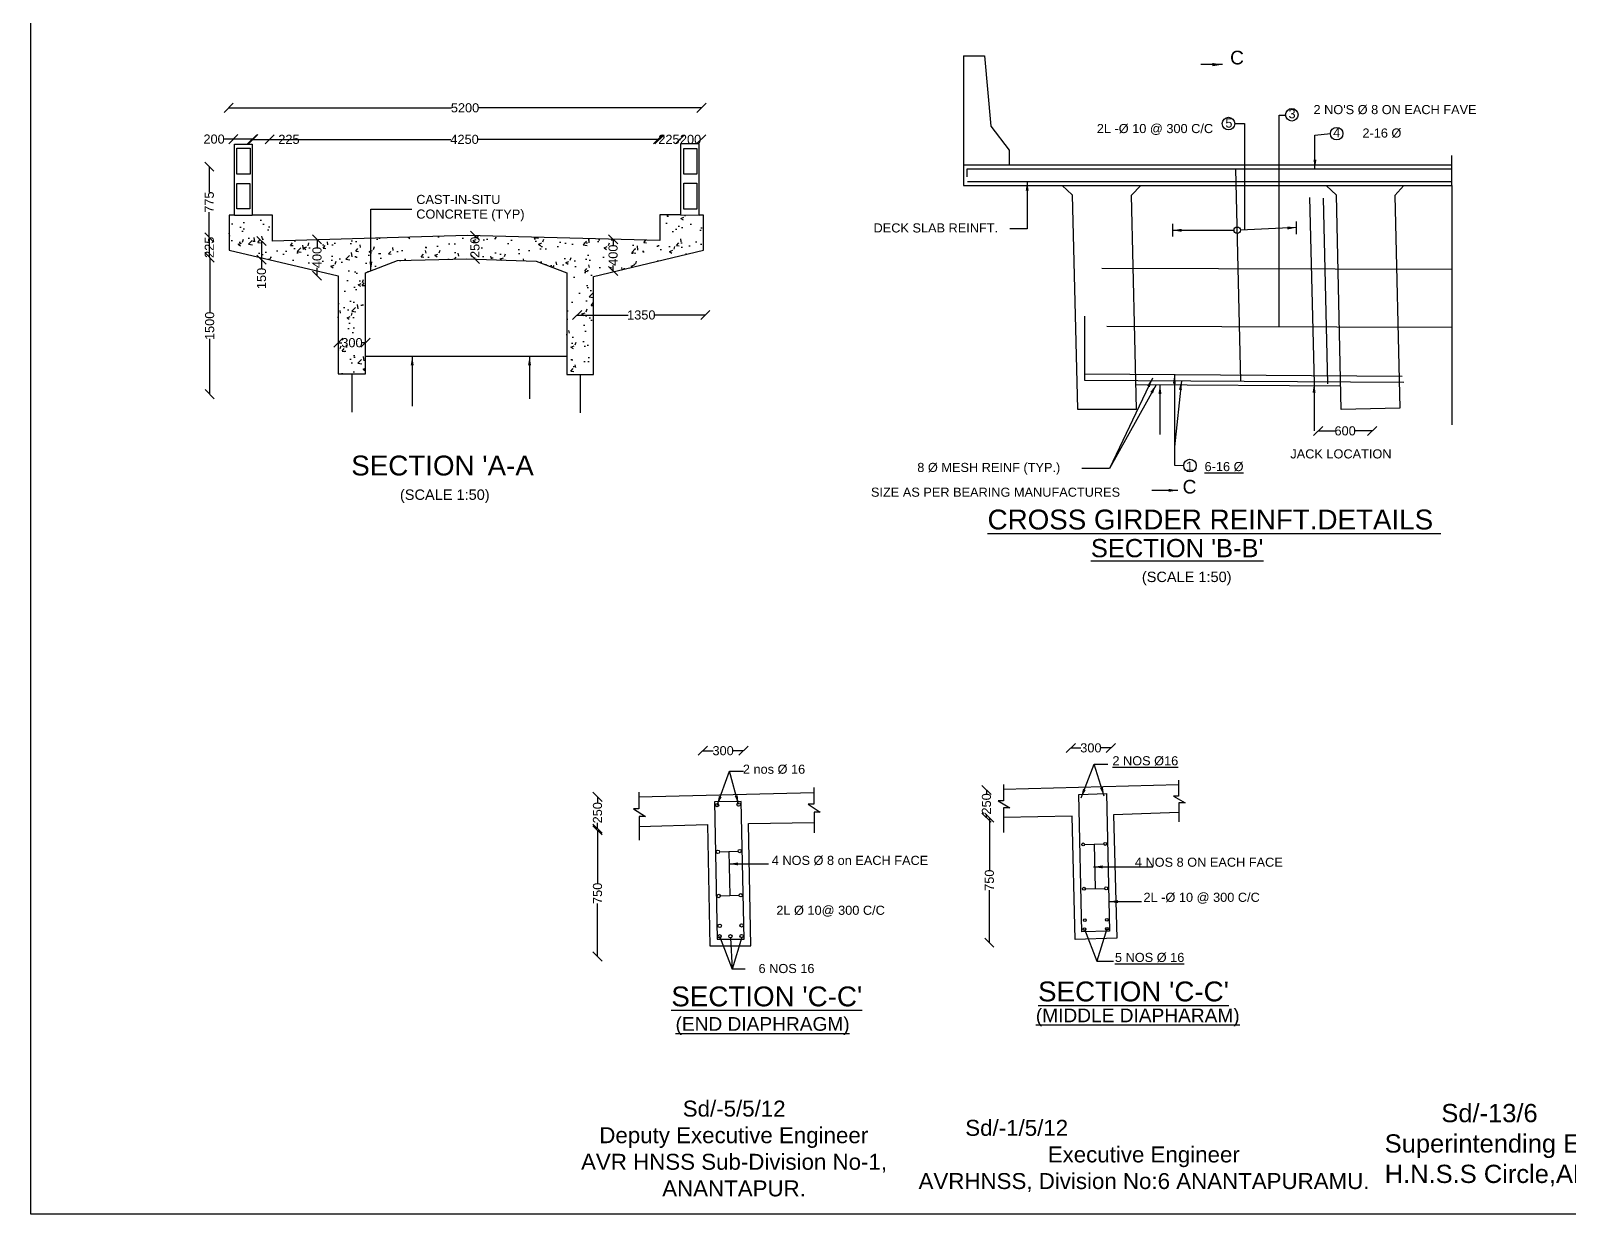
# Model space of a CAD drawing. Header units: millimetres. Extents: x -53448179 to 107255, y 2311 to 28685752.
# Drawn here: x -53448179 to -53431319, y 28664042 to 28677023 of the extents above; entities that cross this region are included whole.
import ezdxf

# ---------------------------------------------------------------- set-up
doc = ezdxf.new("R2010")
doc.units = ezdxf.units.MM
doc.header["$MEASUREMENT"] = 0
for name, color, linetype in [('DIMENSION', 7, 'Continuous'), ('DRAWING', 2, 'Continuous'), ('TEXT', 1, 'Continuous')]:
    doc.layers.add(name, color=color, linetype=linetype)
doc.styles.get("Standard").update_dxf_attribs({"font": 'arial.ttf', "height": 100})
doc.dimstyles.get("Standard").update_dxf_attribs({"dimtxt": 100, "dimasz": 100, "dimexe": 0.18, "dimexo": 0.0625, "dimgap": 0.09, "dimtad": 0, "dimdec": 0, "dimzin": 0, "dimdsep": 46, "dimtxsty": 'Standard', "dimblk": 'OBLIQUE', "dimcen": 0.09, "dimse1": 1, "dimse2": 1, "dimadec": 0, "dimazin": 0, "dimtfac": 1, "dimtdec": 0, "dimtofl": 0, "dimtmove": 0, "dimatfit": 3, "dimfxl": 1, "dimtolj": 1, "dimtzin": 0, "dimarcsym": 0})

# ---------------------------------------------------------------- blocks, each defined once
blk = doc.blocks.new('_Oblique')
at = {"color": 0, "linetype": 'ByBlock', "lineweight": -2}
blk.add_line((-0.5, -0.5), (0.5, 0.5), dxfattribs=at)
blk = doc.blocks.new('*D4')
at = {"layer": 'Defpoints', "color": 0, "transparency": 16777216}
for p in [(-53440824, 28676177), (-53440824, 28676170), (-53446010, 28676027)]:
    blk.add_point(p, dxfattribs=at)
at = {"layer": 'DRAWING', "color": 0, "lineweight": -2, "transparency": 16777216}
for p, q in [((-53446010, 28676177), (-53443566, 28676177)), ((-53440824, 28676177), (-53443268, 28676177))]:
    blk.add_line(p, q, dxfattribs=at)
at = {"layer": 'DRAWING', "color": 0, "lineweight": -2, "transparency": 16777216, "xscale": 100, "yscale": 100, "zscale": 100, "rotation": 180}
blk.add_blockref('_Oblique', (-53446010, 28676177), dxfattribs=at)
at = {"layer": 'DRAWING', "color": 0, "lineweight": -2, "transparency": 16777216, "xscale": 100, "yscale": 100, "zscale": 100}
blk.add_blockref('_Oblique', (-53440824, 28676177), dxfattribs=at)
at = {"layer": 'DRAWING', "color": 0, "transparency": 16777216, "insert": (-53443417, 28676177), "char_height": 100, "attachment_point": 5}
blk.add_mtext('\\A1;5200', dxfattribs=at)
blk = doc.blocks.new('*D22')
at = {"layer": 'Defpoints', "color": 0, "transparency": 16777216}
for p in [(-53445740, 28675834), (-53445958, 28675673), (-53445740, 28675673)]:
    blk.add_point(p, dxfattribs=at)
at = {"layer": 'DIMENSION', "color": 0, "lineweight": -2, "transparency": 16777216}
for p, q in [((-53445958, 28675834), (-53446058, 28675834)), ((-53445740, 28675834), (-53445958, 28675834))]:
    blk.add_line(p, q, dxfattribs=at)
at = {"layer": 'DIMENSION', "color": 0, "lineweight": -2, "transparency": 16777216, "xscale": 100, "yscale": 100, "zscale": 100, "rotation": 180}
blk.add_blockref('_Oblique', (-53445958, 28675834), dxfattribs=at)
at = {"layer": 'DIMENSION', "color": 0, "lineweight": -2, "transparency": 16777216, "xscale": 100, "yscale": 100, "zscale": 100}
blk.add_blockref('_Oblique', (-53445740, 28675834), dxfattribs=at)
at = {"layer": 'DIMENSION', "color": 0, "transparency": 16777216, "insert": (-53446169, 28675834), "char_height": 100, "attachment_point": 5}
blk.add_mtext('\\A1;200', dxfattribs=at)
blk = doc.blocks.new('*D23')
at = {"layer": 'Defpoints', "color": 0, "transparency": 16777216}
for p in [(-53445751, 28675830), (-53445559, 28675842), (-53445559, 28675831)]:
    blk.add_point(p, dxfattribs=at)
at = {"layer": 'DIMENSION', "color": 0, "lineweight": -2, "transparency": 16777216}
for p, q in [((-53445751, 28675831), (-53445559, 28675831)), ((-53445559, 28675831), (-53445459, 28675831))]:
    blk.add_line(p, q, dxfattribs=at)
at = {"layer": 'DIMENSION', "color": 0, "lineweight": -2, "transparency": 16777216, "xscale": 100, "yscale": 100, "zscale": 100, "rotation": 180}
blk.add_blockref('_Oblique', (-53445751, 28675831), dxfattribs=at)
at = {"layer": 'DIMENSION', "color": 0, "lineweight": -2, "transparency": 16777216, "xscale": 100, "yscale": 100, "zscale": 100}
blk.add_blockref('_Oblique', (-53445559, 28675831), dxfattribs=at)
at = {"layer": 'DIMENSION', "color": 0, "transparency": 16777216, "insert": (-53445348, 28675831), "char_height": 100, "attachment_point": 5}
blk.add_mtext('\\A1;225', dxfattribs=at)
blk = doc.blocks.new('*D24')
at = {"layer": 'Defpoints', "color": 0, "transparency": 16777216}
for p in [(-53445559, 28675831), (-53441284, 28675831), (-53441284, 28675831)]:
    blk.add_point(p, dxfattribs=at)
at = {"layer": 'DIMENSION', "color": 0, "lineweight": -2, "transparency": 16777216}
for p, q in [((-53445559, 28675831), (-53443573, 28675831)), ((-53441284, 28675831), (-53443271, 28675831))]:
    blk.add_line(p, q, dxfattribs=at)
at = {"layer": 'DIMENSION', "color": 0, "lineweight": -2, "transparency": 16777216, "xscale": 100, "yscale": 100, "zscale": 100, "rotation": 180}
blk.add_blockref('_Oblique', (-53445559, 28675831), dxfattribs=at)
at = {"layer": 'DIMENSION', "color": 0, "lineweight": -2, "transparency": 16777216, "xscale": 100, "yscale": 100, "zscale": 100}
blk.add_blockref('_Oblique', (-53441284, 28675831), dxfattribs=at)
at = {"layer": 'DIMENSION', "color": 0, "transparency": 16777216, "insert": (-53443422, 28675831), "char_height": 100, "attachment_point": 5}
blk.add_mtext('\\A1;4250', dxfattribs=at)
blk = doc.blocks.new('*D25')
at = {"layer": 'Defpoints', "color": 0, "transparency": 16777216}
for p in [(-53441302, 28675831), (-53441060, 28675831), (-53441060, 28675831)]:
    blk.add_point(p, dxfattribs=at)
at = {"layer": 'DIMENSION', "color": 0, "lineweight": -2, "transparency": 16777216}
for p, q in [((-53441302, 28675831), (-53441293, 28675831)), ((-53441060, 28675831), (-53441069, 28675831))]:
    blk.add_line(p, q, dxfattribs=at)
at = {"layer": 'DIMENSION', "color": 0, "lineweight": -2, "transparency": 16777216, "xscale": 100, "yscale": 100, "zscale": 100, "rotation": 180}
blk.add_blockref('_Oblique', (-53441302, 28675831), dxfattribs=at)
at = {"layer": 'DIMENSION', "color": 0, "lineweight": -2, "transparency": 16777216, "xscale": 100, "yscale": 100, "zscale": 100}
blk.add_blockref('_Oblique', (-53441060, 28675831), dxfattribs=at)
at = {"layer": 'DIMENSION', "color": 0, "transparency": 16777216, "insert": (-53441181, 28675831), "char_height": 100, "attachment_point": 5}
blk.add_mtext('\\A1;225', dxfattribs=at)
blk = doc.blocks.new('*D26')
at = {"layer": 'Defpoints', "color": 0, "transparency": 16777216}
for p in [(-53441060, 28675831), (-53440827, 28675831), (-53440827, 28675831)]:
    blk.add_point(p, dxfattribs=at)
at = {"layer": 'DIMENSION', "color": 0, "lineweight": -2, "transparency": 16777216}
for p, q in [((-53441060, 28675831), (-53441055, 28675831)), ((-53440827, 28675831), (-53440832, 28675831))]:
    blk.add_line(p, q, dxfattribs=at)
at = {"layer": 'DIMENSION', "color": 0, "lineweight": -2, "transparency": 16777216, "xscale": 100, "yscale": 100, "zscale": 100, "rotation": 180}
blk.add_blockref('_Oblique', (-53441060, 28675831), dxfattribs=at)
at = {"layer": 'DIMENSION', "color": 0, "lineweight": -2, "transparency": 16777216, "xscale": 100, "yscale": 100, "zscale": 100}
blk.add_blockref('_Oblique', (-53440827, 28675831), dxfattribs=at)
at = {"layer": 'DIMENSION', "color": 0, "transparency": 16777216, "insert": (-53440944, 28675831), "char_height": 100, "attachment_point": 5}
blk.add_mtext('\\A1;200', dxfattribs=at)
blk = doc.blocks.new('*D27')
at = {"layer": 'Defpoints', "color": 0, "transparency": 16777216}
for p in [(-53446235, 28675531), (-53446235, 28674755), (-53446221, 28674755)]:
    blk.add_point(p, dxfattribs=at)
at = {"layer": 'DIMENSION', "color": 0, "lineweight": -2, "transparency": 16777216}
for p, q in [((-53446221, 28675531), (-53446221, 28675254)), ((-53446221, 28674755), (-53446221, 28675033))]:
    blk.add_line(p, q, dxfattribs=at)
at = {"layer": 'DIMENSION', "color": 0, "lineweight": -2, "transparency": 16777216, "xscale": 100, "yscale": 100, "zscale": 100}
for p, rotation in [((-53446221, 28675531), 90), ((-53446221, 28674755), 270)]:
    blk.add_blockref('_Oblique', p, dxfattribs=dict(at, rotation=rotation))
at = {"layer": 'DIMENSION', "color": 0, "transparency": 16777216, "insert": (-53446221, 28675143), "char_height": 100, "attachment_point": 5, "rotation": 90}
blk.add_mtext('\\A1;775', dxfattribs=at)
blk = doc.blocks.new('*D28')
at = {"layer": 'Defpoints', "color": 0, "transparency": 16777216}
for p in [(-53446221, 28674755), (-53446221, 28674540), (-53446221, 28674540)]:
    blk.add_point(p, dxfattribs=at)
at = {"layer": 'DIMENSION', "color": 0, "lineweight": -2, "transparency": 16777216}
blk.add_line((-53446221, 28674755), (-53446221, 28674540), dxfattribs=at)
at = {"layer": 'DIMENSION', "color": 0, "lineweight": -2, "transparency": 16777216, "xscale": 100, "yscale": 100, "zscale": 100}
for p, rotation in [((-53446221, 28674755), 90), ((-53446221, 28674540), 270)]:
    blk.add_blockref('_Oblique', p, dxfattribs=dict(at, rotation=rotation))
at = {"layer": 'DIMENSION', "color": 0, "transparency": 16777216, "insert": (-53446221, 28674648), "char_height": 100, "attachment_point": 5, "rotation": 90}
blk.add_mtext('\\A1;225', dxfattribs=at)
blk = doc.blocks.new('*D29')
at = {"layer": 'Defpoints', "color": 0, "transparency": 16777216}
for p in [(-53446221, 28674536), (-53446221, 28673037), (-53446217, 28673037)]:
    blk.add_point(p, dxfattribs=at)
at = {"layer": 'DIMENSION', "color": 0, "lineweight": -2, "transparency": 16777216}
for p, q in [((-53446217, 28674536), (-53446217, 28673931)), ((-53446217, 28673037), (-53446217, 28673642))]:
    blk.add_line(p, q, dxfattribs=at)
at = {"layer": 'DIMENSION', "color": 0, "lineweight": -2, "transparency": 16777216, "xscale": 100, "yscale": 100, "zscale": 100}
for p, rotation in [((-53446217, 28674536), 90), ((-53446217, 28673037), 270)]:
    blk.add_blockref('_Oblique', p, dxfattribs=dict(at, rotation=rotation))
at = {"layer": 'DIMENSION', "color": 0, "transparency": 16777216, "insert": (-53446217, 28673786), "char_height": 100, "attachment_point": 5, "rotation": 90}
blk.add_mtext('\\A1;1500', dxfattribs=at)
blk = doc.blocks.new('*D30')
at = {"layer": 'Defpoints', "color": 0, "transparency": 16777216}
for p in [(-53445529, 28674716), (-53445649, 28674512), (-53445555, 28674512)]:
    blk.add_point(p, dxfattribs=at)
at = {"layer": 'DIMENSION', "color": 0, "lineweight": -2, "transparency": 16777216}
for p, q in [((-53445649, 28674716), (-53445649, 28674512)), ((-53445649, 28674512), (-53445649, 28674412))]:
    blk.add_line(p, q, dxfattribs=at)
at = {"layer": 'DIMENSION', "color": 0, "lineweight": -2, "transparency": 16777216, "xscale": 100, "yscale": 100, "zscale": 100}
for p, rotation in [((-53445649, 28674716), 90), ((-53445649, 28674512), 270)]:
    blk.add_blockref('_Oblique', p, dxfattribs=dict(at, rotation=rotation))
at = {"layer": 'DIMENSION', "color": 0, "transparency": 16777216, "insert": (-53445649, 28674306), "char_height": 100, "attachment_point": 5, "rotation": 90}
blk.add_mtext('\\A1;150', dxfattribs=at)
blk = doc.blocks.new('*D31')
at = {"layer": 'Defpoints', "color": 0, "transparency": 16777216}
for p in [(-53444847, 28674735), (-53445040, 28674336), (-53444807, 28674336)]:
    blk.add_point(p, dxfattribs=at)
at = {"layer": 'DIMENSION', "color": 0, "lineweight": -2, "transparency": 16777216}
for p, q in [((-53445040, 28674735), (-53445040, 28674648)), ((-53445040, 28674336), (-53445040, 28674423))]:
    blk.add_line(p, q, dxfattribs=at)
at = {"layer": 'DIMENSION', "color": 0, "lineweight": -2, "transparency": 16777216, "xscale": 100, "yscale": 100, "zscale": 100}
for p, rotation in [((-53445040, 28674735), 90), ((-53445040, 28674336), 270)]:
    blk.add_blockref('_Oblique', p, dxfattribs=dict(at, rotation=rotation))
at = {"layer": 'DIMENSION', "color": 0, "transparency": 16777216, "insert": (-53445040, 28674536), "char_height": 100, "attachment_point": 5, "rotation": 90}
blk.add_mtext('\\A1;400', dxfattribs=at)
blk = doc.blocks.new('*D32')
at = {"layer": 'Defpoints', "color": 0, "transparency": 16777216}
for p in [(-53444807, 28673637), (-53444508, 28673637), (-53444508, 28673601)]:
    blk.add_point(p, dxfattribs=at)
at = {"layer": 'DIMENSION', "color": 0, "lineweight": -2, "transparency": 16777216}
for p, q in [((-53444807, 28673601), (-53444768, 28673601)), ((-53444508, 28673601), (-53444547, 28673601))]:
    blk.add_line(p, q, dxfattribs=at)
at = {"layer": 'DIMENSION', "color": 0, "lineweight": -2, "transparency": 16777216, "xscale": 100, "yscale": 100, "zscale": 100, "rotation": 180}
blk.add_blockref('_Oblique', (-53444807, 28673601), dxfattribs=at)
at = {"layer": 'DIMENSION', "color": 0, "lineweight": -2, "transparency": 16777216, "xscale": 100, "yscale": 100, "zscale": 100}
blk.add_blockref('_Oblique', (-53444508, 28673601), dxfattribs=at)
at = {"layer": 'DIMENSION', "color": 0, "transparency": 16777216, "insert": (-53444657, 28673601), "char_height": 100, "attachment_point": 5}
blk.add_mtext('\\A1;300', dxfattribs=at)
blk = doc.blocks.new('*D33')
at = {"layer": 'Defpoints', "color": 0, "transparency": 16777216}
for p in [(-53443357, 28674775), (-53443365, 28674519), (-53443308, 28674519)]:
    blk.add_point(p, dxfattribs=at)
at = {"layer": 'DIMENSION', "color": 0, "lineweight": -2, "transparency": 16777216}
for p, q in [((-53443308, 28674775), (-53443308, 28674758)), ((-53443308, 28674519), (-53443308, 28674536))]:
    blk.add_line(p, q, dxfattribs=at)
at = {"layer": 'DIMENSION', "color": 0, "lineweight": -2, "transparency": 16777216, "xscale": 100, "yscale": 100, "zscale": 100}
for p, rotation in [((-53443308, 28674775), 90), ((-53443308, 28674519), 270)]:
    blk.add_blockref('_Oblique', p, dxfattribs=dict(at, rotation=rotation))
at = {"layer": 'DIMENSION', "color": 0, "transparency": 16777216, "insert": (-53443308, 28674647), "char_height": 100, "attachment_point": 5, "rotation": 90}
blk.add_mtext('\\A1;250', dxfattribs=at)
blk = doc.blocks.new('*D34')
at = {"layer": 'Defpoints', "color": 0, "transparency": 16777216}
for p in [(-53441793, 28674734), (-53441793, 28674734), (-53441762, 28674388)]:
    blk.add_point(p, dxfattribs=at)
at = {"layer": 'DIMENSION', "color": 0, "lineweight": -2, "transparency": 16777216}
for p, q in [((-53441793, 28674734), (-53441793, 28674673)), ((-53441793, 28674388), (-53441793, 28674448))]:
    blk.add_line(p, q, dxfattribs=at)
at = {"layer": 'DIMENSION', "color": 0, "lineweight": -2, "transparency": 16777216, "xscale": 100, "yscale": 100, "zscale": 100}
for p, rotation in [((-53441793, 28674734), 90), ((-53441793, 28674388), 270)]:
    blk.add_blockref('_Oblique', p, dxfattribs=dict(at, rotation=rotation))
at = {"layer": 'DIMENSION', "color": 0, "transparency": 16777216, "insert": (-53441793, 28674561), "char_height": 100, "attachment_point": 5, "rotation": 90}
blk.add_mtext('\\A1;400', dxfattribs=at)
blk = doc.blocks.new('*D35')
at = {"layer": 'Defpoints', "color": 0, "transparency": 16777216}
for p in [(-53442187, 28673902), (-53440781, 28673905), (-53440781, 28673902)]:
    blk.add_point(p, dxfattribs=at)
at = {"layer": 'DIMENSION', "color": 0, "lineweight": -2, "transparency": 16777216}
for p, q in [((-53442187, 28673905), (-53441629, 28673905)), ((-53440781, 28673905), (-53441340, 28673905))]:
    blk.add_line(p, q, dxfattribs=at)
at = {"layer": 'DIMENSION', "color": 0, "lineweight": -2, "transparency": 16777216, "xscale": 100, "yscale": 100, "zscale": 100, "rotation": 180}
blk.add_blockref('_Oblique', (-53442187, 28673905), dxfattribs=at)
at = {"layer": 'DIMENSION', "color": 0, "lineweight": -2, "transparency": 16777216, "xscale": 100, "yscale": 100, "zscale": 100}
blk.add_blockref('_Oblique', (-53440781, 28673905), dxfattribs=at)
at = {"layer": 'DIMENSION', "color": 0, "transparency": 16777216, "insert": (-53441484, 28673905), "char_height": 100, "attachment_point": 5}
blk.add_mtext('\\A1;1350', dxfattribs=at)
blk = doc.blocks.new('*D36')
at = {"layer": 'Defpoints', "color": 0, "transparency": 16777216}
for p in [(-53434062, 28672540), (-53433470, 28672634), (-53433470, 28672540)]:
    blk.add_point(p, dxfattribs=at)
at = {"layer": 'DIMENSION', "color": 0, "lineweight": -2, "transparency": 16777216}
for p, q in [((-53434062, 28672634), (-53433876, 28672634)), ((-53433470, 28672634), (-53433655, 28672634))]:
    blk.add_line(p, q, dxfattribs=at)
at = {"layer": 'DIMENSION', "color": 0, "lineweight": -2, "transparency": 16777216, "xscale": 100, "yscale": 100, "zscale": 100, "rotation": 180}
blk.add_blockref('_Oblique', (-53434062, 28672634), dxfattribs=at)
at = {"layer": 'DIMENSION', "color": 0, "lineweight": -2, "transparency": 16777216, "xscale": 100, "yscale": 100, "zscale": 100}
blk.add_blockref('_Oblique', (-53433470, 28672634), dxfattribs=at)
at = {"layer": 'DIMENSION', "color": 0, "transparency": 16777216, "insert": (-53433766, 28672634), "char_height": 100, "attachment_point": 5}
blk.add_mtext('\\A1;600', dxfattribs=at)
blk = doc.blocks.new('*D38')
at = {"layer": 'Defpoints', "color": 0, "transparency": 16777216}
for p in [(-53440809, 28669069), (-53440364, 28669126), (-53440364, 28669069)]:
    blk.add_point(p, dxfattribs=at)
at = {"layer": 'DIMENSION', "color": 0, "lineweight": -2, "transparency": 16777216}
for p, q in [((-53440809, 28669126), (-53440697, 28669126)), ((-53440364, 28669126), (-53440476, 28669126))]:
    blk.add_line(p, q, dxfattribs=at)
at = {"layer": 'DIMENSION', "color": 0, "lineweight": -2, "transparency": 16777216, "xscale": 100, "yscale": 100, "zscale": 100, "rotation": 180}
blk.add_blockref('_Oblique', (-53440809, 28669126), dxfattribs=at)
at = {"layer": 'DIMENSION', "color": 0, "lineweight": -2, "transparency": 16777216, "xscale": 100, "yscale": 100, "zscale": 100}
blk.add_blockref('_Oblique', (-53440364, 28669126), dxfattribs=at)
at = {"layer": 'DIMENSION', "color": 0, "transparency": 16777216, "insert": (-53440587, 28669126), "char_height": 100, "attachment_point": 5}
blk.add_mtext('\\A1;300', dxfattribs=at)
blk = doc.blocks.new('*D39')
at = {"layer": 'Defpoints', "color": 0, "transparency": 16777216}
for p in [(-53441964, 28668620), (-53441964, 28668272), (-53441964, 28668272)]:
    blk.add_point(p, dxfattribs=at)
at = {"layer": 'DIMENSION', "color": 0, "lineweight": -2, "transparency": 16777216}
for p, q in [((-53441964, 28668620), (-53441964, 28668557)), ((-53441964, 28668272), (-53441964, 28668335))]:
    blk.add_line(p, q, dxfattribs=at)
at = {"layer": 'DIMENSION', "color": 0, "lineweight": -2, "transparency": 16777216, "xscale": 100, "yscale": 100, "zscale": 100}
for p, rotation in [((-53441964, 28668620), 90), ((-53441964, 28668272), 270)]:
    blk.add_blockref('_Oblique', p, dxfattribs=dict(at, rotation=rotation))
at = {"layer": 'DIMENSION', "color": 0, "transparency": 16777216, "insert": (-53441964, 28668446), "char_height": 100, "attachment_point": 5, "rotation": 90}
blk.add_mtext('\\A1;250', dxfattribs=at)
blk = doc.blocks.new('*D40')
at = {"layer": 'Defpoints', "color": 0, "transparency": 16777216}
for p in [(-53441964, 28668253), (-53441964, 28666870), (-53441964, 28666870)]:
    blk.add_point(p, dxfattribs=at)
at = {"layer": 'DIMENSION', "color": 0, "lineweight": -2, "transparency": 16777216}
for p, q in [((-53441964, 28668253), (-53441964, 28667672)), ((-53441964, 28666870), (-53441964, 28667452))]:
    blk.add_line(p, q, dxfattribs=at)
at = {"layer": 'DIMENSION', "color": 0, "lineweight": -2, "transparency": 16777216, "xscale": 100, "yscale": 100, "zscale": 100}
for p, rotation in [((-53441964, 28668253), 90), ((-53441964, 28666870), 270)]:
    blk.add_blockref('_Oblique', p, dxfattribs=dict(at, rotation=rotation))
at = {"layer": 'DIMENSION', "color": 0, "transparency": 16777216, "insert": (-53441964, 28667562), "char_height": 100, "attachment_point": 5, "rotation": 90}
blk.add_mtext('\\A1;750', dxfattribs=at)
blk = doc.blocks.new('*D41')
at = {"layer": 'Defpoints', "color": 0, "transparency": 16777216}
for p in [(-53436335, 28669157), (-53436774, 28669138), (-53436335, 28669138)]:
    blk.add_point(p, dxfattribs=at)
at = {"layer": 'DIMENSION', "color": 0, "lineweight": -2, "transparency": 16777216}
for p, q in [((-53436774, 28669157), (-53436665, 28669157)), ((-53436335, 28669157), (-53436444, 28669157))]:
    blk.add_line(p, q, dxfattribs=at)
at = {"layer": 'DIMENSION', "color": 0, "lineweight": -2, "transparency": 16777216, "xscale": 100, "yscale": 100, "zscale": 100, "rotation": 180}
blk.add_blockref('_Oblique', (-53436774, 28669157), dxfattribs=at)
at = {"layer": 'DIMENSION', "color": 0, "lineweight": -2, "transparency": 16777216, "xscale": 100, "yscale": 100, "zscale": 100}
blk.add_blockref('_Oblique', (-53436335, 28669157), dxfattribs=at)
at = {"layer": 'DIMENSION', "color": 0, "transparency": 16777216, "insert": (-53436554, 28669157), "char_height": 100, "attachment_point": 5}
blk.add_mtext('\\A1;300', dxfattribs=at)
blk = doc.blocks.new('*D42')
at = {"layer": 'Defpoints', "color": 0, "transparency": 16777216}
for p in [(-53437715, 28668695), (-53437715, 28668391), (-53437699, 28668391)]:
    blk.add_point(p, dxfattribs=at)
at = {"layer": 'DIMENSION', "color": 0, "lineweight": -2, "transparency": 16777216}
for p, q in [((-53437699, 28668695), (-53437699, 28668654)), ((-53437699, 28668391), (-53437699, 28668432))]:
    blk.add_line(p, q, dxfattribs=at)
at = {"layer": 'DIMENSION', "color": 0, "lineweight": -2, "transparency": 16777216, "xscale": 100, "yscale": 100, "zscale": 100}
for p, rotation in [((-53437699, 28668695), 90), ((-53437699, 28668391), 270)]:
    blk.add_blockref('_Oblique', p, dxfattribs=dict(at, rotation=rotation))
at = {"layer": 'DIMENSION', "color": 0, "transparency": 16777216, "insert": (-53437699, 28668543), "char_height": 100, "attachment_point": 5, "rotation": 90}
blk.add_mtext('\\A1;250', dxfattribs=at)
blk = doc.blocks.new('*D43')
at = {"layer": 'Defpoints', "color": 0, "transparency": 16777216}
for p in [(-53437846, 28668391), (-53437846, 28667022), (-53437667, 28667022)]:
    blk.add_point(p, dxfattribs=at)
at = {"layer": 'DIMENSION', "color": 0, "lineweight": -2, "transparency": 16777216}
for p, q in [((-53437667, 28668391), (-53437667, 28667816)), ((-53437667, 28667022), (-53437667, 28667597))]:
    blk.add_line(p, q, dxfattribs=at)
at = {"layer": 'DIMENSION', "color": 0, "lineweight": -2, "transparency": 16777216, "xscale": 100, "yscale": 100, "zscale": 100}
for p, rotation in [((-53437667, 28668391), 90), ((-53437667, 28667022), 270)]:
    blk.add_blockref('_Oblique', p, dxfattribs=dict(at, rotation=rotation))
at = {"layer": 'DIMENSION', "color": 0, "transparency": 16777216, "insert": (-53437667, 28667706), "char_height": 100, "attachment_point": 5, "rotation": 90}
blk.add_mtext('\\A1;750', dxfattribs=at)

msp = doc.modelspace()

# ---------------------------------------------------------------- hatches: boundary and pattern name
at = {"layer": 'DRAWING'}
h = msp.add_hatch(dxfattribs=at)
h.set_pattern_fill('AR-CONC', color=0, scale=50, style=0)
h.set_pattern_definition([(50, (0, 0), (358.6300913, -31.3760675), [37.5, -412.5]), (355, (0, 0), (-69.3756668, 376.0960669), [30, -330]), (100.4514, (29.9, -2.6), (289.2546909, 344.719771), [31.870095, -350.571056]), (46.1842, (0, 100), (533.6205243, -82.7595072), [56.25, -618.75]), (96.6356, (44.47, 93.1), (467.3313528, 487.0589355), [47.805144, -525.8565]), (351.1842, (0, 100), (467.3309726, 487.0593005), [45, -495]), (21, (50, 75), (298.453526, -201.3094453), [37.5, -412.5]), (326, (50, 75), (121.657666, 362.5750225), [30, -330]), (71.4514, (74.87, 58.22), (420.1113143, 161.2652484), [31.870095, -350.571056]), (37.5, (0, 0), (6.07992766, 166.44692692), [0, -326, 0, -335, 0, -331.25]), (7.5, (0, 0), (131.5347687, 197.20585594), [0, -191, 0, -318.5, 0, -126.25]), (327.5, (-111.5, 0), (266.9112181, -11.27743587), [0, -125, 0, -390, 0, -517.5]), (317.5, (-161.5, 0), (291.5930847, 50.0524912), [0, -162.5, 0, -259, 0, -367.5])])
h.paths.add_polyline_path([(-53440800.2, 28675001.8), (-53440850.9, 28675001.8), (-53441054.2, 28675002.5), (-53441281.3, 28675002.5), (-53441281.3, 28674720.8), (-53443394.9, 28674775.9), (-53445528.5, 28674715.7), (-53445528.5, 28675001.2), (-53445749.7, 28675001.2), (-53445945.1, 28675001.2), (-53446004.4, 28675001.2), (-53446004.4, 28674617.3), (-53444806.9, 28674336.5), (-53444806.9, 28673258.7), (-53444508.1, 28673258.7), (-53444508.1, 28674369.1), (-53444158, 28674503.5), (-53443401.7, 28674520.4), (-53442638, 28674496), (-53442301.4, 28674368.4), (-53442301.4, 28673252.5), (-53442009.7, 28673252.5), (-53442009.7, 28674328.5), (-53440800.2, 28674616.4)])

# ---------------------------------------------------------------- linework, layer by layer
at = {"layer": 'DIMENSION', "color": 0}
msp.add_lwpolyline([(-53419078.7, 28664042.4), (-53448179.3, 28664042.4), (-53448179.3, 28685752.2), (-53419078.7, 28685752.2)], close=True, dxfattribs=at)
for points in [[(-53434488.7, 28673772.9), (-53434488.7, 28676095.7), (-53434418.8, 28676098.4)], [(-53434976.2, 28676004.5), (-53434868.5, 28676004.5), (-53434869, 28674838.5)], [(-53435657.1, 28674764.5), (-53435657.1, 28674903.5)], [(-53434300.8, 28674793.1), (-53434300.8, 28674932.2)], [(-53436623.2, 28667168.4), (-53436487.1, 28666818)], [(-53436377.9, 28667172.4), (-53436487.1, 28666818)], [(-53440625.6, 28667091), (-53440488.1, 28666732.1)], [(-53440506.4, 28667073.1), (-53440488.1, 28666732.1)], [(-53440380.5, 28667082.9), (-53440488.1, 28666732.1)], [(-53436487.1, 28666818), (-53436306.9, 28666818)], [(-53440343.3, 28666732.1), (-53440488.1, 28666732.1)]]:
    msp.add_lwpolyline(points, dxfattribs=at)
at = {"layer": 'DIMENSION'}
for points in [[(-53444657.5, 28673258.7), (-53444657.5, 28672839.8)], [(-53442155.6, 28673252.5), (-53442155.6, 28672833.6)]]:
    msp.add_lwpolyline(points, dxfattribs=at)
at = {"layer": 'DIMENSION', "color": 0}
msp.add_circle((-53434949.3, 28674834.9), 35.3, dxfattribs=at)
at = {"layer": 'DRAWING', "color": 0}
for points in [[(-53437949.5, 28676748.9), (-53437949.5, 28675326), (-53436869.2, 28675326), (-53436005.6, 28675326), (-53432597.7, 28675326), (-53432597.7, 28675655.1)], [(-53437949.5, 28676748.9), (-53437720.3, 28676748.9), (-53437650.9, 28675976.6), (-53437451.3, 28675714.4), (-53437451.3, 28675551.1)], [(-53445945.1, 28675001.2), (-53446004.4, 28675001.2), (-53446004.4, 28674617.3), (-53444806.9, 28674336.5), (-53444806.9, 28673258.7), (-53444508.1, 28673258.7), (-53444508.1, 28674369.1), (-53444158, 28674503.5), (-53443401.7, 28674520.4), (-53442638, 28674496), (-53442301.4, 28674368.4), (-53442301.4, 28673252.5), (-53442009.7, 28673252.5), (-53442009.7, 28674328.5), (-53440800.2, 28674616.4), (-53440800.2, 28675001.8), (-53440850.9, 28675001.8), (-53440850.9, 28675781.9), (-53441054.2, 28675781.9), (-53441054.2, 28675002.5), (-53441281.3, 28675002.5), (-53441281.3, 28674720.8), (-53443394.9, 28674775.9), (-53445528.5, 28674715.7), (-53445528.5, 28675001.2), (-53445749.7, 28675001.2)], [(-53445945.1, 28675001.2), (-53445945.1, 28675780.2), (-53445749.7, 28675780.2), (-53445749.7, 28675001.2)], [(-53437949.5, 28675551.1), (-53432597.7, 28675551.1)], [(-53437911.7, 28675420.3), (-53437911.7, 28675510), (-53432597.7, 28675510)], [(-53434909, 28673179.4), (-53434965.7, 28675510)], [(-53432597.7, 28675367), (-53437907.7, 28675367)], [(-53436869.2, 28675326), (-53436759.3, 28675222.8), (-53436702.6, 28672873), (-53436053.9, 28672873), (-53436108.5, 28675220.5), (-53436005.6, 28675326)], [(-53433121.5, 28675326), (-53433222.3, 28675214.4), (-53433166.2, 28672882.2), (-53433810.2, 28672868.8), (-53433860.7, 28675218.9), (-53433974.2, 28675326)], [(-53432597.7, 28675326), (-53432597.7, 28672700.3)], [(-53434156.1, 28675195.5), (-53434106.2, 28673154.9)], [(-53434006.5, 28675185.8), (-53433959.7, 28673149.1)], [(-53445945.1, 28675001.2), (-53445749.7, 28675001.2)], [(-53441054.2, 28675002.5), (-53440850.9, 28675001.8)], [(-53436433.8, 28674419.7), (-53432597.7, 28674407.7)], [(-53436625.6, 28673893.4), (-53436625.6, 28673189.5), (-53433121.9, 28673168.9)], [(-53432597.7, 28673767.5), (-53436379.8, 28673778.2)], [(-53444508.1, 28673453.2), (-53442301.4, 28673453.2)], [(-53436625.6, 28673258.9), (-53433141.9, 28673235.4)], [(-53436060.2, 28673141.7), (-53433812.6, 28673126.6)], [(-53441512.5, 28668673.4), (-53441512.5, 28668488.7), (-53441568.3, 28668488.7), (-53441439.4, 28668405.9), (-53441509.1, 28668405.9), (-53441509.1, 28668144.4)], [(-53441512.5, 28668620.2), (-53439590.6, 28668669.6)], [(-53439590.6, 28668723.5), (-53439590.6, 28668538.8), (-53439654.5, 28668538.8), (-53439521, 28668452.2), (-53439589.2, 28668452.2), (-53439589.2, 28668224.2)], [(-53437514, 28668755), (-53437514, 28668577.3), (-53437571, 28668577.3), (-53437444.6, 28668499.2), (-53437510.8, 28668499.2), (-53437510.8, 28668228.2)], [(-53437514, 28668705.7), (-53435592.1, 28668756.6)], [(-53436684.9, 28668646.2), (-53436383.2, 28668655.6), (-53436350.8, 28667148.2), (-53436651.7, 28667141.3), (-53436684.9, 28668646.2)], [(-53435592.1, 28668803.9), (-53435592.1, 28668629.4), (-53435648.6, 28668629.4), (-53435521.9, 28668554.4), (-53435591.1, 28668554.4), (-53435591.1, 28668346.2)], [(-53440653.7, 28667060.9), (-53440356.9, 28667060.9), (-53440387.4, 28668568.6), (-53440680.9, 28668566.3), (-53440653.7, 28667060.9)], [(-53441509.1, 28668294.1), (-53440757.4, 28668317.2), (-53440730.8, 28666985.2), (-53440281.3, 28666985.2), (-53440307.1, 28668328.3), (-53439589.2, 28668338.2)], [(-53435591.1, 28668450.3), (-53436304.4, 28668423.6), (-53436269.1, 28667071.4), (-53436727, 28667057.1), (-53436758.1, 28668409.2), (-53437510.8, 28668393.4)], [(-53440624.9, 28668018.4), (-53440423.3, 28668025.5)], [(-53440524.1, 28668021.9), (-53440514.1, 28667536.8)], [(-53436623.3, 28668099.3), (-53436411.4, 28668103.7)], [(-53436517.4, 28668101.5), (-53436507.7, 28667614.6)], [(-53440616.5, 28667533), (-53440411.8, 28667540.6)], [(-53436614.8, 28667612.5), (-53436401.1, 28667616.7)]]:
    msp.add_lwpolyline(points, dxfattribs=at)
for points in [[(-53445919.2, 28675733.9), (-53445774.3, 28675733.9), (-53445774.3, 28675451.1), (-53445919.2, 28675451.1)], [(-53441019.3, 28675732.6), (-53440875.9, 28675732.6), (-53440875.9, 28675450.1), (-53441019.3, 28675450.1)], [(-53445919.2, 28675348.8), (-53445777.6, 28675348.8), (-53445777.6, 28675069.3), (-53445919.2, 28675069.3)], [(-53441019.3, 28675349.3), (-53440876.6, 28675349.3), (-53440876.6, 28675067.7), (-53441019.3, 28675067.7)]]:
    msp.add_lwpolyline(points, close=True, dxfattribs=at)
for centre, radius in [((-53440652.7, 28668529.7), 18.5), ((-53440416.8, 28668536.6), 18.5), ((-53440643.3, 28668017.4), 18.5), ((-53440404.8, 28668026.1), 18.5), ((-53436638.9, 28668099.3), 15.6), ((-53436395.8, 28668104.1), 15.6), ((-53436385.5, 28667617), 15.6), ((-53440635, 28667533), 18.5), ((-53440393.3, 28667541.2), 18.5), ((-53436630.4, 28667612.5), 15.6), ((-53440624.5, 28667205.6), 18.5), ((-53440385, 28667210.2), 18.5), ((-53436623.2, 28667168.4), 15.6), ((-53436620.3, 28667267.6), 15.6), ((-53436379.5, 28667271), 15.6), ((-53436377.9, 28667172.4), 15.6), ((-53440625.6, 28667091), 18.5), ((-53440507.4, 28667091.6), 18.5), ((-53440385, 28667093.1), 18.5)]:
    msp.add_circle(centre, radius, dxfattribs=at)
at = {"layer": 'TEXT', "color": 0}
for centre in [(-53435045, 28676004.5), (-53434350.1, 28676101.1), (-53433858.5, 28675894.6), (-53435467.5, 28672253.8)]:
    msp.add_circle(centre, 68.8, dxfattribs=at)

# ---------------------------------------------------------------- texts
at = {"layer": 'DIMENSION', "color": 0}
for p in [(-53435027.4, 28676653.4), (-53435548.2, 28671947.1)]:
    msp.add_text('C', height=150, dxfattribs=at).set_placement(p)
at = {"layer": 'DRAWING', "color": 0}
msp.add_text('DECK SLAB REINFT.', height=100, dxfattribs=at).set_placement((-53438937.2, 28674810.2))
at = {"layer": 'TEXT', "color": 0}
for s, height, p in [('5', 100, (-53435079.7, 28675960.7)), ('3', 100, (-53434387.1, 28676062.1)), ("2 NO'S Ø 8 ON EACH FAVE ", 100, (-53434113, 28676108)), ('2L -Ø 10 @ 300 C/C ', 100, (-53436489.1, 28675900.2)), ('4', 100, (-53433897.7, 28675854.9)), ('2-16 Ø ', 100, (-53433576.5, 28675850.9)), ('CAST-IN-SITU', 100, (-53443951.8, 28675122.6)), ('CONCRETE (TYP)', 100, (-53443951.8, 28674962)), ("SECTION 'A-A", 217.842, (-53444664.8, 28672145.3)), ('JACK LOCATION ', 100, (-53434367, 28672332)), ('8 Ø MESH REINF (TYP.)', 100, (-53438457.6, 28672183.3)), ('1', 100, (-53435510.4, 28672196.6)), ('%%U6-16 Ø', 100, (-53435307.3, 28672192.8)), ('SIZE AS PER BEARING MANUFACTURES ', 100, (-53438965.6, 28671911.9)), ('(SCALE 1:50)', 114.089, (-53444130.5, 28671877.4)), ('%%UCROSS GIRDER REINFT.DETAILS ', 217.842, (-53437686.8, 28671553.1)), ("%%USECTION 'B-B'", 200, (-53436554.2, 28671248.4)), ('(SCALE 1:50)', 114.089, (-53435995, 28670976.1)), ('%%U2 NOS Ø16', 100, (-53436318.1, 28668965.9)), ('2 nos Ø 16', 100, (-53440370.2, 28668873.7)), ('4 NOS Ø 8 on EACH FACE ', 100, (-53440053.2, 28667873.5)), ('4 NOS 8 ON EACH FACE ', 100, (-53436072.1, 28667853.6)), ('2L -Ø 10 @ 300 C/C', 100, (-53435977.1, 28667468.6)), ('2L Ø 10@ 300 C/C', 100, (-53440003.5, 28667326.5)), ('6 NOS 16', 100, (-53440198.5, 28666687.7)), ('%%U5 NOS Ø 16', 100, (-53436290.2, 28666809.4)), ("%%USECTION 'C-C'", 217.842, (-53441155.1, 28666322.7)), ("%%USECTION 'C-C'", 217.842, (-53437133.7, 28666377.1)), ('%%U(MIDDLE DIAPHARAM)', 150, (-53437157.6, 28666148.3)), ('%%U(END DIAPHRAGM)', 150, (-53441108.5, 28666054.9))]:
    msp.add_text(s, height=height, dxfattribs=at).set_placement(p)
at = {"layer": 'TEXT', "color": 0, "attachment_point": 1}
for s, insert, char_height, width in [('\\pi1365.7;Sd/-5/5/12 \\P\\pi451.07;Deputy Executive Engineer  \\P\\pi250.77;AVR HNSS Sub-Division No-1, \\P\\pi1140.6;ANANTAPUR.', (-53442395.5, 28665288.7), 175, 3835.607), ('\\P        Sd/-13/6\\PSuperintending Engineer, H.N.S.S Circle,ANANTAPUR', (-53433331.9, 28665585.7), 200, 3953.487), ('^I^I^I^I^I^I^I^I^I^ISd/-1/5/12 \\P\\pi1604.3;Executive Engineer  \\P\\pi187.74;AVRHNSS, Division No:6 ANANTAPURAMU.', (-53438631.4, 28665369.3), 175, 5299.123)]:
    msp.add_mtext(s, dxfattribs=dict(at, insert=insert, char_height=char_height, width=width))

# ---------------------------------------------------------------- dimensions: what is measured, and where the dimension line sits
at = {"layer": 'DIMENSION', "color": 0}
for base, p1, p2, text, picture, middle in [((-53445739.6, 28675834), (-53445958, 28675673.2), (-53445739.6, 28675673.2), '200', '*D22', (-53446169.2, 28675834)), ((-53440780.8, 28673904.7), (-53442187.3, 28673902.2), (-53440780.8, 28673902.2), '1350', '*D35', (-53441484.1, 28673904.7))]:
    dim = msp.add_linear_dim(base=base, p1=p1, p2=p2, text=text, dimstyle='Standard', dxfattribs=at)
    dim.commit()
    dim.dimension.update_dxf_attribs({"geometry": picture, "text_midpoint": middle, "dimtype": 160})
for base, p1, p2, text, picture, middle in [((-53445559.4, 28675830.6), (-53445751.1, 28675830.3), (-53445559.4, 28675841.7), '225', '*D23', (-53445347.6, 28675830.6)), ((-53441284.5, 28675830.6), (-53445559.4, 28675830.6), (-53441284.5, 28675830.6), '4250', '*D24', (-53443421.9, 28675830.6)), ((-53441060.1, 28675830.6), (-53441302.2, 28675830.6), (-53441060.1, 28675830.6), '225', '*D25', (-53441181.1, 28675830.6)), ((-53440827, 28675830.6), (-53441060.1, 28675830.6), (-53440827, 28675830.6), '200', '*D26', (-53440943.5, 28675830.6)), ((-53444508.1, 28673600.7), (-53444806.9, 28673637.2), (-53444508.1, 28673637.2), '300', '*D32', (-53444657.5, 28673600.7)), ((-53433469.6, 28672634), (-53434061.7, 28672540), (-53433469.6, 28672540), '600', '*D36', (-53433765.7, 28672634)), ((-53440364.3, 28669125.7), (-53440808.8, 28669068.9), (-53440364.3, 28669068.9), '300', '*D38', (-53440586.6, 28669125.7)), ((-53436334.8, 28669157.3), (-53436773.9, 28669137.5), (-53436334.8, 28669137.5), '300', '*D41', (-53436554.4, 28669157.3))]:
    dim = msp.add_linear_dim(base=base, p1=p1, p2=p2, text=text, dimstyle='Standard', dxfattribs=at)
    dim.commit()
    dim.dimension.update_dxf_attribs({"geometry": picture, "text_midpoint": middle})
for base, p1, p2, text, picture, middle in [((-53446220.6, 28674755.4), (-53446235.2, 28675531.2), (-53446235.2, 28674755.4), '775', '*D27', (-53446220.6, 28675143.3)), ((-53445649.1, 28674512), (-53445528.5, 28674715.7), (-53445555.2, 28674512), '150', '*D30', (-53445649.1, 28674306.3)), ((-53445039.9, 28674336.5), (-53444847.4, 28674734.9), (-53444806.9, 28674336.5), '400', '*D31', (-53445039.9, 28674535.7)), ((-53443308.1, 28674519.3), (-53443356.9, 28674775), (-53443365.1, 28674519.3), '250', '*D33', (-53443308.1, 28674647.1)), ((-53441793.5, 28674734.2), (-53441761.6, 28674387.6), (-53441793.5, 28674734.2), '400', '*D34', (-53441793.5, 28674560.9)), ((-53446216.8, 28673036.8), (-53446221, 28674535.8), (-53446221, 28673036.8), '1500', '*D29', (-53446216.8, 28673786.3)), ((-53441964.1, 28668272.2), (-53441964.1, 28668619.6), (-53441964.1, 28668272.2), '250', '*D39', (-53441964.1, 28668445.9)), ((-53441964.1, 28666870.1), (-53441964.1, 28668253.3), (-53441964.1, 28666870.1), '750', '*D40', (-53441964.1, 28667561.7))]:
    dim = msp.add_linear_dim(base=base, p1=p1, p2=p2, angle=90, text=text, dimstyle='Standard', dxfattribs=at)
    dim.commit()
    dim.dimension.update_dxf_attribs({"geometry": picture, "text_midpoint": middle})
for base, p1, p2, text, picture, middle in [((-53446220.6, 28674539.7), (-53446220.6, 28674755.4), (-53446220.6, 28674539.7), '225', '*D28', (-53446220.6, 28674647.5)), ((-53437699, 28668390.7), (-53437715.1, 28668695), (-53437715.1, 28668390.7), '250', '*D42', (-53437699, 28668542.8)), ((-53437667, 28667022.3), (-53437845.6, 28668390.7), (-53437845.6, 28667022.3), '750', '*D43', (-53437667, 28667706.5))]:
    dim = msp.add_linear_dim(base=base, p1=p1, p2=p2, angle=90, text=text, dimstyle='Standard', dxfattribs=at)
    dim.commit()
    dim.dimension.update_dxf_attribs({"geometry": picture, "text_midpoint": middle, "dimtype": 160})
at = {"layer": 'DRAWING', "color": 0}
dim = msp.add_linear_dim(base=(-53440824.3, 28676176.8), p1=(-53446010.1, 28676027.1), p2=(-53440824.3, 28676170.2), text='5200', dimstyle='Standard', dxfattribs=at)
dim.commit()
dim.dimension.update_dxf_attribs({"geometry": '*D4', "text_midpoint": (-53443417.2, 28676176.8), "dimtype": 160})

# ---------------------------------------------------------------- leaders
at = {"layer": 'DIMENSION', "color": 0}
for points, override in [([(-53435111.5, 28676651.6), (-53435348.6, 28676651.6)], {"dimasz": 110, "dimgap": 0.09, "dimtad": 0}), ([(-53434096.9, 28675510), (-53434096.9, 28675878.2), (-53433927.3, 28675894.6)], {"dimgap": 0.09, "dimtad": 0}), ([(-53437252.7, 28675367), (-53437252.7, 28674850.7), (-53437442.2, 28674850.7)], {"dimgap": 0.09, "dimtad": 0}), ([(-53444449.4, 28674391.6), (-53444449.4, 28675065.6), (-53443999, 28675065.6)], {"dimgap": 0.09, "dimtad": 0}), ([(-53435658.7, 28674834), (-53434983.6, 28674834)], {"dimgap": 0.09, "dimtad": 0}), ([(-53434299, 28674864), (-53434914, 28674836.4)], {"dimgap": 0.09, "dimtad": 0}), ([(-53443996.1, 28673453.2), (-53443996.1, 28672905.3)], {"dimgap": 0.09, "dimtad": 0}), ([(-53442709.6, 28673453.2), (-53442709.6, 28672984.6)], {"dimgap": 0.09, "dimtad": 0}), ([(-53435880.1, 28673212.5), (-53436350.9, 28672220.2), (-53436655.1, 28672220.2)], {"dimgap": 0.09, "dimtad": 0}), ([(-53435638.1, 28673252.3), (-53435638.1, 28672256.9), (-53435536.2, 28672255.1)], {"dimgap": 0.09, "dimtad": 0}), ([(-53435839.2, 28673140.2), (-53436350.9, 28672220.2)], {"dimgap": 0.09, "dimtad": 0}), ([(-53435796.2, 28673140), (-53435796.2, 28672594.8)], {"dimgap": 0.09, "dimtad": 0}), ([(-53435562.1, 28673183.2), (-53435638.1, 28672458.4)], {"dimgap": 0.09, "dimtad": 0}), ([(-53434106.2, 28673154.9), (-53434106.2, 28672633.6)], {"dimgap": 0.09, "dimtad": 0}), ([(-53435601.1, 28671981.7), (-53435885.2, 28671981.7)], {"dimgap": 0.09, "dimtad": 0}), ([(-53436661.5, 28668608.4), (-53436518, 28668980.1)], {"dimgap": 0.09, "dimtad": 0}), ([(-53436408.2, 28668626.1), (-53436518, 28668980.1), (-53436368.5, 28668980.1)], {"dimgap": 0.09, "dimtad": 0}), ([(-53440652.7, 28668529.7), (-53440515.7, 28668900.5)], {"dimgap": 0.09, "dimtad": 0}), ([(-53440416.8, 28668536.6), (-53440515.7, 28668900.5), (-53440363.9, 28668900.5)], {"dimgap": 0.09, "dimtad": 0}), ([(-53440522.9, 28667884.9), (-53440090.4, 28667884.9)], {"dimgap": 0.09, "dimtad": 0}), ([(-53436524.9, 28667852), (-53435874.6, 28667852)], {"dimgap": 0.09, "dimtad": 0}), ([(-53436357.7, 28667471), (-53435998.5, 28667471)], {"dimgap": 0.09, "dimtad": 0})]:
    msp.add_leader(points, dimstyle='Standard', override=override, dxfattribs=at)

doc.saveas('drawing.dxf')
